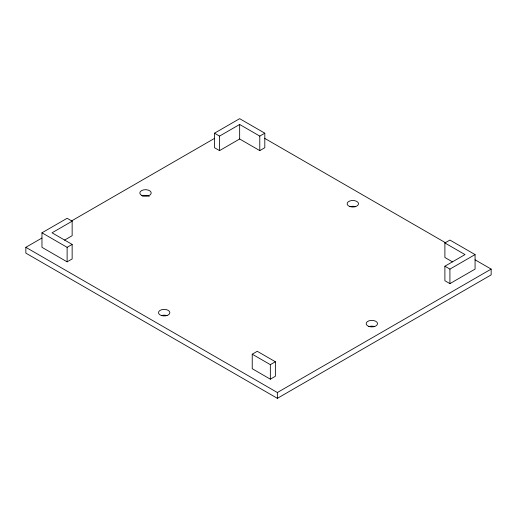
<?xml version="1.0" encoding="UTF-8"?>
<svg xmlns="http://www.w3.org/2000/svg" width="517" height="517" viewBox="0 0 517 517"><rect width="100%" height="100%" fill="white"/><g stroke="black" fill="none" stroke-linecap="round" stroke-linejoin="round"><path stroke-width="0.78" d="M72.147 221.186L52.03 232.805L72.147 244.418L72.147 258.939L67.12 261.848L41.967 247.326L41.967 232.805L67.12 218.284L72.147 221.186L72.147 235.707L64.515 240.114M214.503 133.192L239.655 118.671L264.807 133.192L264.807 147.713L259.78 150.615L239.655 138.995L219.538 150.615L214.503 147.713L214.503 133.192L219.538 136.094L239.655 124.474L259.78 136.094L264.807 133.192M475.084 259.818L491.15 269.092L491.15 274.902L277.364 398.329L25.85 253.123L25.85 247.313L41.916 238.033M71.262 221.095L214.484 138.407M41.967 232.805L67.12 247.326L72.147 244.418M252.231 354.197L257.259 351.295L275.374 361.751L275.374 376.273L270.339 379.174L252.231 368.718L252.231 354.197L270.339 364.653L275.374 361.751M444.891 242.971L449.919 240.062L475.071 254.584L475.071 269.105L449.919 283.626L444.891 280.725L444.891 266.203L465.016 254.584L444.891 242.971L444.891 257.492L452.524 261.893M444.891 266.203L449.919 269.105L475.071 254.584M25.85 247.313L277.364 392.526L491.15 269.092M264.788 138.407L445.738 242.874M449.919 269.105L449.919 283.626M277.364 392.526L277.364 398.329M270.339 364.653L270.339 379.174M259.78 136.094L259.78 150.615M239.655 124.474L239.655 138.995M219.538 136.094L219.538 150.615M67.12 247.326L67.12 261.848M161.336 315.622A5.693 3.283 0 0 1 167.03 315.622M368.996 326.602A5.693 3.283 0 0 1 374.689 326.602M142.311 196.066A5.693 3.283 0 0 1 149.226 196.292M349.97 206.716A5.693 3.283 0 0 1 355.664 206.716M161.336 315.506A5.693 3.283 0 0 0 169.873 312.656A5.693 3.283 0 0 0 161.336 309.812A5.693 3.283 0 0 0 161.336 315.506M368.996 326.486A5.693 3.283 0 0 0 377.533 323.642A5.693 3.283 0 0 0 368.996 320.798A5.693 3.283 0 0 0 368.996 326.486M141.8 195.458A5.693 3.283 0 0 0 151.106 193.584A5.693 3.283 0 0 0 143.636 189.868A5.693 3.283 0 0 0 141.8 195.458M349.97 206.593A5.693 3.283 0 0 0 358.507 203.75A5.693 3.283 0 0 0 349.97 200.906A5.693 3.283 0 0 0 349.97 206.593"/></g></svg>
